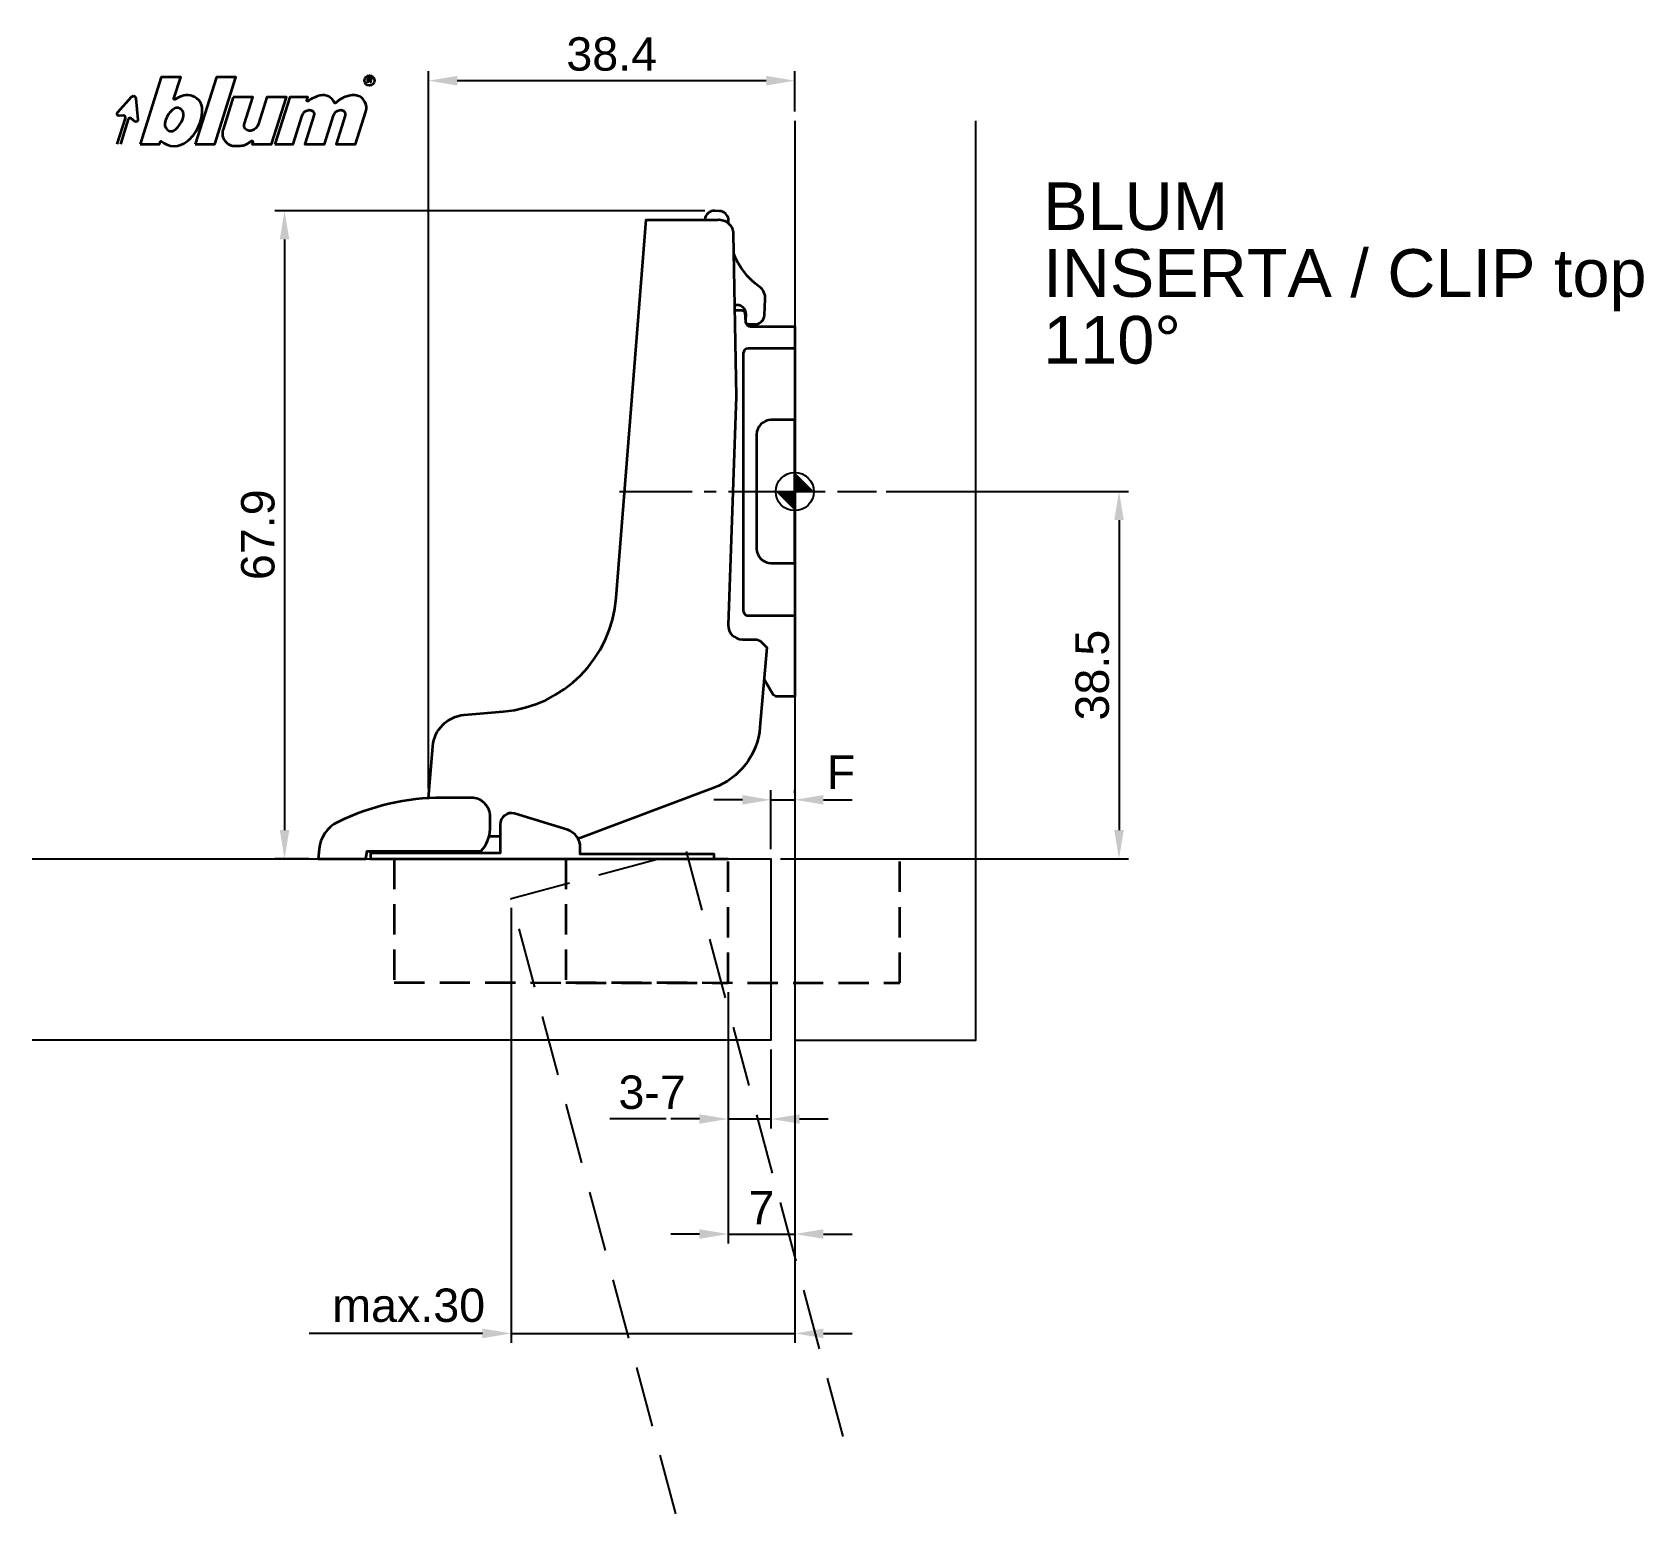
# Model space of a CAD drawing. Extents: x -80 to 89, y -107 to 48.
import ezdxf

# ---------------------------------------------------------------- set-up
doc = ezdxf.new("R2010")
doc.units = 0
doc.header["$PDMODE"] = 35
doc.header["$PDSIZE"] = 5
for name, pattern in [('MITTE2', [28.575, 19.05, -3.175, 3.175, -3.175]), ('STRICHLINIE2', [9.525, 6.35, -3.175]), ('VERDECKT2', [4.7625, 3.175, -1.5875])]:
    doc.linetypes.add(name, pattern=pattern)
doc.layers.get('0').update_dxf_attribs({"color": 30, "linetype": 'CONTINUOUS'})
doc.layers.get('Defpoints').update_dxf_attribs({"linetype": 'CONTINUOUS'})
doc.layers.add('1', color=2, linetype='CONTINUOUS')
doc.layers.add('5', color=1, linetype='CONTINUOUS')
doc.layers.add('6', color=3, linetype='CONTINUOUS', lineweight=35)
doc.styles.add('Beschlag', font='ARIAL.TTF')
doc.dimstyles.new('Beschlag', dxfattribs={"dimtxt": 3.5, "dimasz": 3, "dimexe": 1, "dimexo": 1, "dimgap": 1, "dimtad": 1, "dimdec": 1, "dimdsep": 46, "dimtxsty": 'Beschlag', "dimcen": 2, "dimclrd": 256, "dimclre": 256, "dimclrt": 256, "dimadec": 1, "dimazin": 2, "dimtfac": 0.71, "dimtdec": 1, "dimtix": 1, "dimtmove": 2, "dimatfit": 0, "dimfxl": 0, "dimtolj": 1, "dimlwd": -1, "dimlwe": -1, "dimarcsym": 0})

# ---------------------------------------------------------------- blocks, each defined once
blk = doc.blocks.new('Logo_BLUM')
at = {"layer": '6', "color": 20, "linetype": 'Continuous'}
for points in [[(2.39, 0), (4.43, 0), (4.52, 0.26, -0.512391), (4.62, 0.29, 0.357881), (7.3, 0.25, 0.116336), (8.5, 1.76, 0.127435), (8.89, 3.85, 0.227045), (8.36, 4.79, 0.273775), (6.5, 4.93), (6.04, 4.67, -0.689828), (5.94, 4.76), (6.65, 7), (4.61, 7)], [(16.53, 0), (18.44, 0), (19.39, 3, -0.282196), (20.04, 3.56, -0.141376), (20.38, 3.52, -0.3938), (20.62, 2.99), (19.67, 0), (21.72, 0), (22.67, 3, -0.282189), (23.31, 3.56, -0.141385), (23.65, 3.52, -0.393792), (23.89, 2.99), (22.94, 0), (24.99, 0), (26.07, 3.42, 0.424526), (25.18, 5.07, 0.098115), (24.64, 5.11, 0.114777), (23.24, 4.6), (22.89, 4.28, -0.522588), (22.79, 4.31, 0.36711), (21.28, 5.09, 0.102012), (20, 4.5, -0.748324), (19.89, 4.58), (20, 4.9), (18.08, 4.9)], [(5.59, 3.39, 0.16703), (4.99, 2.14, 0.322673), (5.41, 1.39, 0.260102), (5.93, 1.42, 0.211929), (6.95, 3, 0.250706), (6.73, 3.62, 0.316796), (6.01, 3.72, 0.086595)], [(12.15, 4.9), (11.09, 1.53, 0.527578), (12.44, -0.2, -0.003338), (13.06, -0.17, 0.131781), (13.63, 0.02), (14.12, 0.32, -0.706223), (14.22, 0.24), (14.15, 0), (16.19, 0), (17.75, 4.9), (15.7, 4.9), (14.81, 2.11, -0.253672), (14.11, 1.42, -0.127823), (13.72, 1.42, -0.447747), (13.33, 2.15), (14.2, 4.9)]]:
    blk.add_lwpolyline(points, format="xyb", close=True, dxfattribs=at)
blk.add_lwpolyline([(8.18, 0), (10.23, 0), (12.45, 7), (10.4, 7)], close=True, dxfattribs=at)
for points in [[(26.26, 6.4), (26.26, 6.9), (26.52, 6.9, -0.975005), (26.53, 6.67, 0.014563), (26.45, 6.67), (26.26, 6.67), (26.45, 6.67), (26.52, 6.6), (26.57, 6.53), (26.62, 6.42)], [(0, 0), (0.86, 2.7, 0.480207), (0.67, 2.98), (0.19, 2.97, -0.689229), (0.05, 3.33), (1.49, 4.95, -0.685285), (1.94, 4.79), (2.15, 2.54, -0.636083), (1.84, 2.36), (1.47, 2.68, 0.560356), (1.16, 2.59), (0.34, 0)]]:
    blk.add_lwpolyline(points, format="xyb", dxfattribs=at)
blk.add_circle((26.44, 6.65), 0.527, dxfattribs=at)
blk = doc.blocks.new('*D2')
at = {"layer": '1'}
for p, q in [((-38.4, -31.15), (-38.4, 44.07)), ((0, 39.85), (0, 44.07)), ((-3, 43.07), (-35.4, 43.07))]:
    blk.add_line(p, q, dxfattribs=at)
for points in [[(-35.4, 43.57), (-35.4, 42.57), (-38.4, 43.07)], [(-3, 43.57), (-3, 42.57), (0, 43.07)]]:
    blk.add_solid(points, dxfattribs=at)
at = {"layer": 'Defpoints', "color": 0}
for p in [(-38.4, 43.07), (0, 38.85), (-38.4, -32.15)]:
    blk.add_point(p, dxfattribs=at)
at = {"layer": '1', "insert": (-19.2, 45.85), "char_height": 3.5, "attachment_point": 5, "style": 'Beschlag'}
blk.add_mtext('\\A1;38.4', dxfattribs=at)
blk = doc.blocks.new('*D3')
at = {"layer": '1'}
for p, q in [((-9.45, 29.43), (-54.51, 29.43)), ((-53.51, 26.43), (-53.51, -35.5)), ((-50.97, -38.5), (-54.51, -38.5))]:
    blk.add_line(p, q, dxfattribs=at)
for points in [[(-54.01, 26.43), (-53.01, 26.43), (-53.51, 29.43)], [(-54.01, -35.5), (-53.01, -35.5), (-53.51, -38.5)]]:
    blk.add_solid(points, dxfattribs=at)
at = {"layer": 'Defpoints', "color": 0}
for p in [(-8.45, 29.43), (-53.51, -38.5), (-49.97, -38.5)]:
    blk.add_point(p, dxfattribs=at)
at = {"layer": '1', "insert": (-56.29, -4.53), "char_height": 3.5, "attachment_point": 5, "rotation": 90, "style": 'Beschlag'}
blk.add_mtext('\\A1;67.9', dxfattribs=at)
blk = doc.blocks.new('*D4')
at = {"layer": '1'}
for p, q in [((-7, -52.5), (-7, -66.78)), ((-2.5, -58.5), (-2.5, -66.78)), ((-10, -65.78), (-13, -65.78)), ((-7, -65.78), (-2.5, -65.78)), ((0.5, -65.78), (3.5, -65.78))]:
    blk.add_line(p, q, dxfattribs=at)
for points in [[(-10, -65.28), (-10, -66.28), (-7, -65.78)], [(0.5, -65.28), (0.5, -66.28), (-2.5, -65.78)]]:
    blk.add_solid(points, dxfattribs=at)
at = {"layer": 'Defpoints', "color": 0}
for p in [(-7, -51.5), (-2.5, -57.5), (-2.5, -65.78)]:
    blk.add_point(p, dxfattribs=at)
at = {"layer": '1', "insert": (-14.96, -63), "char_height": 3.5, "attachment_point": 5, "style": 'Beschlag'}
blk.add_mtext('\\A1;3-7', dxfattribs=at)
blk = doc.blocks.new('*D5')
at = {"layer": '1'}
for p, q in [((0, -51.7), (0, -78.84)), ((-7, -52.5), (-7, -78.84)), ((-10, -77.84), (-13, -77.84)), ((-7, -77.84), (0, -77.84)), ((3, -77.84), (6, -77.84))]:
    blk.add_line(p, q, dxfattribs=at)
for points in [[(-10, -77.34), (-10, -78.34), (-7, -77.84)], [(3, -77.34), (3, -78.34), (0, -77.84)]]:
    blk.add_solid(points, dxfattribs=at)
at = {"layer": 'Defpoints', "color": 0}
for p in [(-7, -51.5), (0, -50.7), (0, -77.84)]:
    blk.add_point(p, dxfattribs=at)
at = {"layer": '1', "insert": (-3.5, -75.09), "char_height": 3.5, "attachment_point": 5, "style": 'Beschlag'}
blk.add_mtext('\\A1;7', dxfattribs=at)
blk = doc.blocks.new('*D6')
at = {"layer": '1'}
for p, q in [((-29.76, -43.65), (-29.76, -89.26)), ((0, -58.2), (0, -89.26)), ((-32.76, -88.26), (-35.76, -88.26)), ((-29.76, -88.26), (0, -88.26)), ((3, -88.26), (6, -88.26))]:
    blk.add_line(p, q, dxfattribs=at)
for points in [[(-32.76, -87.76), (-32.76, -88.76), (-29.76, -88.26)], [(3, -87.76), (3, -88.76), (0, -88.26)]]:
    blk.add_solid(points, dxfattribs=at)
at = {"layer": 'Defpoints', "color": 0}
for p in [(-29.76, -42.65), (0, -57.2), (0, -88.26)]:
    blk.add_point(p, dxfattribs=at)
at = {"layer": '1', "insert": (-40.49, -85.33), "char_height": 3.5, "attachment_point": 5, "style": 'Beschlag'}
blk.add_mtext('\\A1;max.30', dxfattribs=at)
blk = doc.blocks.new('*D7')
at = {"layer": '1'}
for p, q in [((9.57, 0), (35, 0)), ((34, -3), (34, -35.5)), ((-1.5, -38.5), (35, -38.5))]:
    blk.add_line(p, q, dxfattribs=at)
for points in [[(33.5, -3), (34.5, -3), (34, 0)], [(33.5, -35.5), (34.5, -35.5), (34, -38.5)]]:
    blk.add_solid(points, dxfattribs=at)
at = {"layer": 'Defpoints', "color": 0}
for p in [(8.57, 0), (-2.5, -38.5), (34, -38.5)]:
    blk.add_point(p, dxfattribs=at)
at = {"layer": '1', "insert": (31.21, -19.25), "char_height": 3.5, "attachment_point": 5, "rotation": 90, "style": 'Beschlag'}
blk.add_mtext('\\A1;38.5', dxfattribs=at)
blk = doc.blocks.new('*D8')
at = {"layer": '1'}
for p, q in [((-2.5, -37.5), (-2.5, -31.32)), ((0, -31.61), (0, -31.32)), ((-5.5, -32.32), (-8.5, -32.32)), ((-2.5, -32.32), (0, -32.32)), ((3, -32.32), (6, -32.32))]:
    blk.add_line(p, q, dxfattribs=at)
for points in [[(-5.5, -31.82), (-5.5, -32.82), (-2.5, -32.32)], [(3, -31.82), (3, -32.82), (0, -32.32)]]:
    blk.add_solid(points, dxfattribs=at)
at = {"layer": 'Defpoints', "color": 0}
for p in [(0, -32.32), (0, -32.61), (-2.5, -38.5)]:
    blk.add_point(p, dxfattribs=at)
at = {"layer": '1', "insert": (4.84, -29.42), "char_height": 3.5, "attachment_point": 5, "style": 'Beschlag'}
blk.add_mtext('\\A1;F', dxfattribs=at)
blk = doc.blocks.new('NullPunkt')
at = {"layer": '5'}
for points in [[(0, 2), (0, -2)], [(-2, 0), (2, 0)]]:
    blk.add_lwpolyline(points, dxfattribs=at)
blk.add_circle((0, 0), 2, dxfattribs=at)
for points in [[(0, 0), (-2, 0), (0, 2)], [(0, 0), (2, 0), (0, -2)]]:
    blk.add_solid(points, dxfattribs=at)

msp = doc.modelspace()

# ---------------------------------------------------------------- linework, layer by layer
at = {"color": 1, "linetype": 'MITTE2', "ltscale": 0.4}
msp.add_line((-18.39, 0), (8.57, 0), dxfattribs=at)
at = {"layer": '1'}
for p, q in [((-13.5, -65.78), (-19.4, -65.78)), ((-35.76, -88.26), (-50.94, -88.26))]:
    msp.add_line(p, q, dxfattribs=at)
at = {"layer": '5'}
for points in [[(0, 38.85), (0, -57.5), (19, -57.5), (19, 38.85)], [(-79.97, -38.5), (-2.5, -38.5), (-2.5, -57.5), (-79.97, -57.5)]]:
    msp.add_lwpolyline(points, dxfattribs=at)
at = {"layer": '5', "linetype": 'STRICHLINIE2'}
msp.add_lwpolyline([(-12.47, -107.17), (-29.76, -42.65), (-11.4, -37.74), (5.75, -101.75)], dxfattribs=at)
at = {"layer": '6'}
for p, q in [((0, 17.3), (0, -21.5)), ((0, 15), (0, -13)), ((-30.9, -36.15), (-32.06, -36.15))]:
    msp.add_line(p, q, dxfattribs=at)
for points in [[(-6.96, 28.13), (-6.96, 28.54, 0.361254), (-7.9, 29.4), (-8.39, 29.43, 0.403744), (-9.44, 28.52), (-9.45, 28.5)], [(-38.4, -32.15), (-37.96, -26.72, -0.366566), (-34.68, -23.42), (-30.57, -23.06, 0.366566), (-18.72, -11.14), (-15.57, 28.5), (-8.07, 28.5, -0.431096), (-6.45, 27.03), (-6.15, 9.95), (-6.99, -14, 0.414214), (-5.49, -15.5), (-4.19, -15.5, -0.198912), (-3.48, -15.79), (-2.92, -16.35), (-3.65, -24.7, -0.288635), (-8.48, -31.07), (-22.72, -36.42)], [(-6.32, 19.56, -0.503227), (-5.14, 18.58), (-5.18, 17.88, 0.414228), (-4.89, 17.57), (-4.24, 17.53, 0.414213), (-3.19, 18.48), (-3.1, 20.18, 0.267505), (-3.71, 21.47, -0.140141), (-6.41, 24.94)], [(-6.3, 19), (-5.55, 19.01, -0.351826), (-5.24, 18.73), (-5.16, 17.76, 0.343892), (-4.66, 17.31), (0, 17.3), (0, 15), (-4.9, 15, 0.4142), (-5.4, 14.5), (-5.4, -12.5, 0.414227), (-4.9, -13), (0, -13), (0, -21.5), (-1.86, -21.5, -0.237212), (-2.29, -21.25), (-3.16, -19.75), (-3.19, -19.67), (-3.2, -19.63)], [(-8.46, -38.5), (-8.46, -38), (-22.5, -38), (-22.5, -37.34, 0.312987), (-23.8, -35.47), (-29.41, -33.74, 0.486363), (-30.9, -34.9), (-30.9, -37.9), (-30.9, -37.9), (-44.5, -37.9), (-44.5, -38.5), (-7, -38.5)]]:
    msp.add_lwpolyline(points, format="xyb", dxfattribs=at)
msp.add_lwpolyline([(-4, -6, 0.414194), (-2.5, -7.5), (0, -7.5), (0, 7.5), (-2.5, 7.5, 0.414217), (-4, 6)], format="xyb", close=True, dxfattribs=at)
at = {"layer": '6', "flags": 128}
msp.add_lwpolyline([(-31.94, -34.1, 0.414214), (-33.94, -32.1), (-36.92, -32.1, 0.114125), (-47.93, -34.66, 0.262579), (-49.88, -37.5), (-49.97, -38.5), (-44.97, -38.5), (-44.83, -37.7), (-32.92, -37.7, 0.191102), (-31.96, -35.39), (-31.94, -34.1)], format="xyb", dxfattribs=at)
at = {"layer": '6', "linetype": 'VERDECKT2'}
for points in [[(-42, -38.5), (-42, -51.48), (-7, -51.5), (-7, -38.5)], [(-24, -38.5), (-24, -51.48), (11, -51.5), (11, -38.5)]]:
    msp.add_lwpolyline(points, dxfattribs=at)

# ---------------------------------------------------------------- block references
msp.add_blockref('Logo_BLUM', (-71.05, 36.43))
at = {"layer": '5', "rotation": 90}
msp.add_blockref('NullPunkt', (0, 0), dxfattribs=at)

# ---------------------------------------------------------------- texts
at = {"layer": '1', "linetype": 'Continuous', "style": 'Beschlag'}
for s, p in [('BLUM', (26.05, 27.41)), ('INSERTA / CLIP top', (26.05, 20.41)), ('110%%D', (26.05, 13.41))]:
    msp.add_text(s, height=5, dxfattribs=at).set_placement(p)

# ---------------------------------------------------------------- dimensions: what is measured, and where the dimension line sits
at = {"layer": '1'}
for base, p1, p2, picture, middle in [((-38.4, 43.07), (0, 38.85), (-38.4, -32.15), '*D2', (-19.2, 45.85)), ((0, -77.84), (-7, -51.5), (0, -50.7), '*D5', (-3.5, -75.09))]:
    dim = msp.add_linear_dim(base=base, p1=p1, p2=p2, dimstyle='Beschlag', dxfattribs=at)
    dim.commit()
    dim.dimension.update_dxf_attribs({"geometry": picture, "text_midpoint": middle})
for base, p1, p2, picture, middle in [((-53.51, -38.5), (-8.45, 29.43), (-49.97, -38.5), '*D3', (-56.29, -4.53)), ((34, -38.5), (8.57, 0), (-2.5, -38.5), '*D7', (31.21, -19.25))]:
    dim = msp.add_linear_dim(base=base, p1=p1, p2=p2, angle=90, dimstyle='Beschlag', dxfattribs=at)
    dim.commit()
    dim.dimension.update_dxf_attribs({"geometry": picture, "text_midpoint": middle})
for base, p1, p2, text, picture, middle in [((0, -32.32), (-2.5, -38.5), (0, -32.61), 'F', '*D8', (4.84, -29.42)), ((0, -88.26), (-29.76, -42.65), (0, -57.2), 'max.30', '*D6', (-40.49, -85.33)), ((-2.5, -65.78), (-7, -51.5), (-2.5, -57.5), '3-7', '*D4', (-14.96, -63))]:
    dim = msp.add_linear_dim(base=base, p1=p1, p2=p2, text=text, dimstyle='Beschlag', dxfattribs=at)
    dim.commit()
    dim.dimension.update_dxf_attribs({"geometry": picture, "text_midpoint": middle, "dimtype": 160})

doc.saveas('drawing.dxf')
